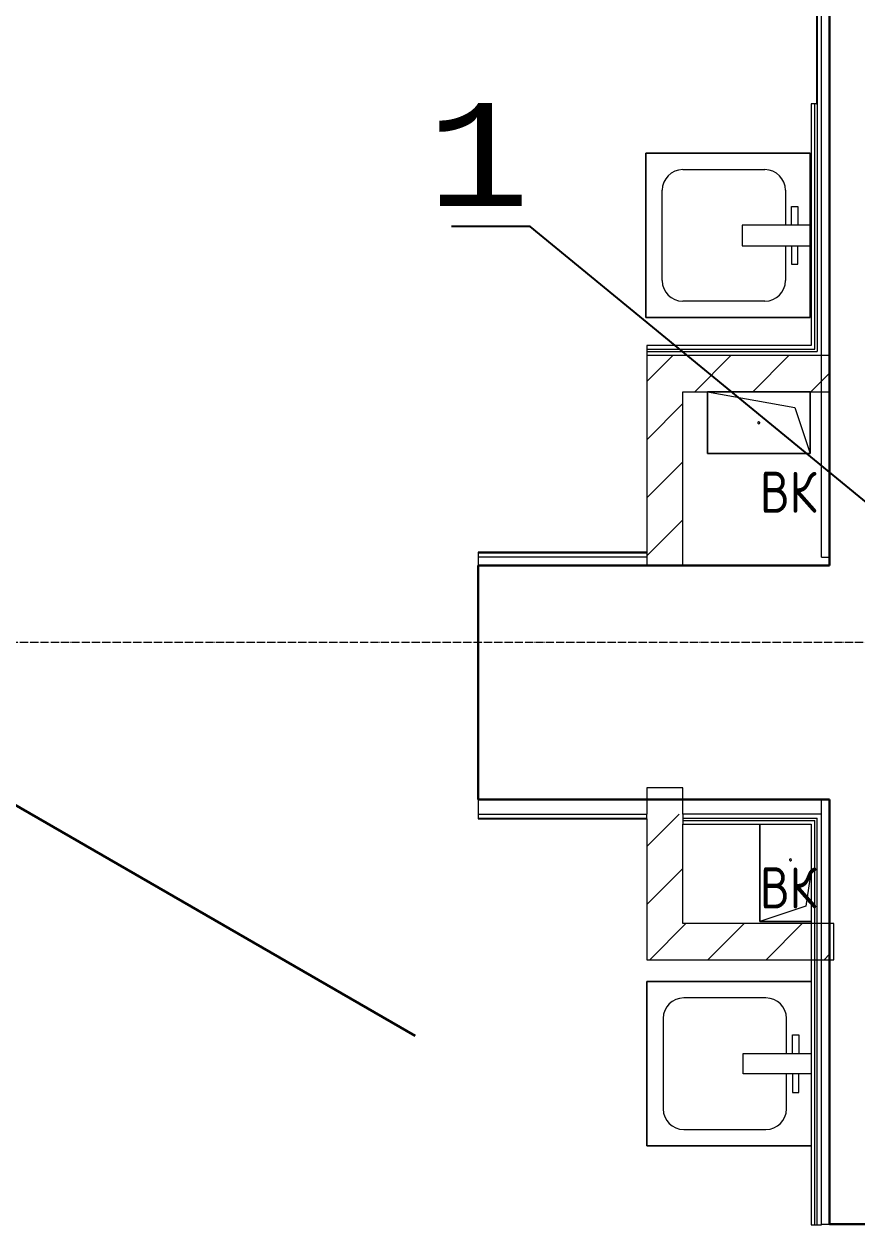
# Model space of a CAD drawing. Header units: millimetres. Extents: x -42533 to 645315, y 3457 to 82611.
# Drawn here: x 414335 to 416363, y 45472 to 48395 of the extents above; entities that cross this region are included whole.
import ezdxf
from ezdxf import colors
from ezdxf.entities.mleader import LeaderData, LeaderLine
from ezdxf.math import Vec2, Vec3

# ---------------------------------------------------------------- set-up
doc = ezdxf.new("R2010")
doc.units = ezdxf.units.MM
doc.linetypes.add('ADSK_Линия сетки', pattern=[25, 20, -2.5, 0, -2.5])
for name, color, linetype, lineweight in [('Аннотация', 7, 'Continuous', 18), ('Двери', 7, 'Continuous', 9), ('Обобщенные модели', 7, 'Continuous', 18), ('Оси', 253, 'Continuous', 9), ('Сантехника', 7, 'Continuous', 18), ('Стены внутренние', 7, 'Continuous', 18), ('Стены несущие', 7, 'Continuous', 30), ('Стены отделка', 7, 'Continuous', 30), ('Стены штриховка', 7, 'Continuous', 9), ('ШТРИХОВКА', 252, 'Continuous', 15)]:
    doc.layers.add(name, color=color, linetype=linetype, lineweight=lineweight)
doc.layers.add('ЭОМ_Лотки рабочие', color=5, linetype='Continuous')
doc.styles.add('GOST Common_4', font='GOST_Common.ttf', dxfattribs={"width": 0.9, "height": 200})
doc.styles.get("Standard").update_dxf_attribs({"font": 'arial.ttf'})
pattern_1 = [(45, (591.94, 243.9), (-70.7107, 70.7107), [])]

# ---------------------------------------------------------------- blocks, each defined once
blk = doc.blocks.new('План 4 этажа')
at = {"layer": 'Стены внутренние', "lineweight": 9}
h = blk.add_hatch(dxfattribs=at)
h.set_pattern_fill('FP_19', color=8, style=0, pattern_type=2)
h.set_pattern_definition(pattern_1)
h.paths.add_polyline_path([(-155.061, 21184.037), (201.939, 21184.037), (201.939, 21272.037), (-243.061, 21272.037), (-243.061, 21184.037)])
h = blk.add_hatch(dxfattribs=at)
h.set_pattern_fill('FP_19', color=8, style=0, pattern_type=2)
h.set_pattern_definition(pattern_1)
h.paths.add_polyline_path([(-155.061, 20761.605), (-155.061, 21184.037), (-243.061, 21184.037), (-243.061, 20761.605)])
h = blk.add_hatch(dxfattribs=at)
h.set_pattern_fill('FP_19', color=8, style=0, pattern_type=2)
h.set_pattern_definition(pattern_1)
h.paths.add_polyline_path([(-243.061, 19890.037), (-155.061, 19890.037), (-155.061, 20156.605), (-243.061, 20156.602), (-243.061, 19971.845)])
h = blk.add_hatch(dxfattribs=at)
h.set_pattern_fill('FP_19', color=8, style=0, pattern_type=2)
h.set_pattern_definition(pattern_1)
h.paths.add_polyline_path([(201.939, 19802.037), (201.939, 19890.037), (-243.061, 19890.037), (-243.061, 19802.037), (86.658, 19802.037)])
at = {"layer": 'Двери', "color": 8, "lineweight": 30}
blk.add_line((-1803.061, 20191.605), (-807.131, 19616.605), dxfattribs=at)
at = {"layer": 'Обобщенные модели', "color": 8}
for p, q in [((-95.462, 21033.605), (-95.462, 21183.605)), ((-95.462, 21183.605), (154.538, 21183.605)), ((-95.462, 21183.605), (117.038, 21146.105)), ((154.538, 21183.605), (-95.462, 21183.605)), ((-95.462, 21183.605), (-95.462, 21033.605)), ((154.538, 21183.605), (154.538, 21033.605)), ((154.538, 21033.605), (154.538, 21183.605)), ((117.038, 21146.105), (154.538, 21033.605)), ((154.538, 21033.605), (-95.462, 21033.605)), ((-95.462, 21033.605), (154.538, 21033.605)), ((31.939, 19894.995), (31.939, 20131.602)), ((31.939, 20131.602), (31.939, 19894.995)), ((156.939, 20019.995), (144.439, 19932.495)), ((144.439, 19932.495), (31.939, 19894.995)), ((156.939, 19894.995), (31.939, 19894.995)), ((31.939, 19894.995), (156.939, 19894.995))]:
    blk.add_line(p, q, dxfattribs=at)
for centre, start, end in [((29.538, 21108.605), 90, 270), ((29.538, 21108.605), 105, 180), ((29.538, 21108.605), 210, 270), ((29.538, 21108.605), 270, 90), ((29.538, 21108.605), 330, 75), ((106.939, 20044.995), 0, 180), ((106.939, 20044.995), 120, 180), ((106.939, 20044.995), 15, 90), ((106.939, 20044.995), 180, 0), ((106.939, 20044.995), 240, 345)]:
    blk.add_arc(centre, 2.5, start, end, dxfattribs=at)
at = {"layer": 'Оси', "color": 8, "linetype": 'ADSK_Линия сетки'}
blk.add_line((-10052.178, 20574.489), (56511.792, 20574.489), dxfattribs=at)
at = {"layer": 'Сантехника', "color": 8}
for p, q in [((154.538, 21764.537), (-245.462, 21764.537)), ((-245.462, 21764.537), (-245.462, 21364.537)), ((-245.462, 21764.537), (154.538, 21764.537)), ((-245.462, 21364.537), (-245.462, 21764.537)), ((154.538, 21364.537), (154.538, 21764.537)), ((154.538, 21764.537), (154.538, 21364.537)), ((-155.463, 21724.537), (44.539, 21724.537)), ((-205.463, 21454.538), (-205.463, 21674.537)), ((94.539, 21674.537), (94.539, 21589.537)), ((109.538, 21634.537), (124.538, 21634.537)), ((109.538, 21589.537), (109.538, 21634.537)), ((124.538, 21634.537), (124.538, 21589.537)), ((154.538, 21589.537), (-10.475, 21589.537)), ((-10.475, 21589.537), (-10.475, 21539.537)), ((-10.475, 21539.537), (154.538, 21539.537)), ((94.539, 21539.537), (94.539, 21454.538)), ((109.538, 21539.537), (109.538, 21494.537)), ((124.538, 21494.537), (124.538, 21539.537)), ((109.538, 21494.537), (124.538, 21494.537)), ((44.539, 21404.538), (-155.463, 21404.538)), ((-245.462, 21364.537), (154.538, 21364.537)), ((154.538, 21364.537), (-245.462, 21364.537)), ((-243.061, 19349.102), (-243.061, 19749.102)), ((-243.061, 19749.102), (156.939, 19749.102)), ((-243.061, 19749.102), (-243.061, 19349.102)), ((156.939, 19749.102), (-243.061, 19749.102)), ((46.94, 19709.101), (-153.061, 19709.101)), ((-203.061, 19659.101), (-203.061, 19439.102)), ((96.94, 19574.102), (96.94, 19659.101)), ((111.939, 19619.102), (126.939, 19619.102)), ((111.939, 19574.102), (111.939, 19619.102)), ((126.939, 19619.102), (126.939, 19574.102)), ((-8.074, 19574.102), (156.939, 19574.102)), ((-8.074, 19524.101), (-8.074, 19574.102)), ((156.939, 19524.101), (-8.074, 19524.101)), ((96.94, 19439.102), (96.94, 19524.101)), ((111.939, 19524.101), (111.939, 19479.102)), ((126.939, 19479.102), (126.939, 19524.101)), ((111.939, 19479.102), (126.939, 19479.102)), ((-153.061, 19389.102), (46.94, 19389.102)), ((156.939, 19349.102), (-243.061, 19349.102)), ((-243.061, 19349.102), (156.939, 19349.102))]:
    blk.add_line(p, q, dxfattribs=at)
for centre, start, end in [((-155.463, 21674.537), 90, 180), ((44.539, 21674.537), 0, 90), ((-155.463, 21454.538), 180, 270), ((44.539, 21454.538), 270, 0), ((-153.061, 19659.101), 90, 180), ((46.94, 19659.101), 0, 90), ((-153.061, 19439.102), 180, 270), ((46.94, 19439.102), 270, 0)]:
    blk.add_arc(centre, 50, start, end, dxfattribs=at)
at = {"layer": 'Стены несущие', "color": 8}
for p, q in [((201.939, 20761.605), (201.939, 25837.902)), ((-653.061, 20761.605), (-653.061, 20191.605)), ((201.939, 20761.605), (-653.061, 20761.605)), ((201.939, 20191.605), (-653.061, 20191.605)), ((201.939, 20191.605), (201.939, 19158.229)), ((201.939, 19158.229), (711.939, 19158.229))]:
    blk.add_line(p, q, dxfattribs=at)
at = {"layer": 'Стены отделка', "color": 8, "lineweight": 9}
for p, q in [((169.939, 25837.902), (169.939, 21884.537)), ((181.939, 22078.902), (181.939, 23478.902)), ((156.939, 21884.537), (156.939, 21297.037)), ((169.939, 21884.537), (156.939, 21884.537)), ((181.939, 20781.605), (181.939, 21884.537)), ((156.939, 21297.037), (-243.061, 21297.037)), ((-243.061, 21297.037), (-243.061, 20761.605)), ((201.939, 21272.037), (-243.061, 21272.037)), ((-155.061, 20761.605), (-155.061, 21184.037)), ((-155.061, 21184.037), (201.939, 21184.037)), ((-653.061, 20793.605), (-653.061, 20761.605)), ((-243.061, 20793.605), (-653.061, 20793.605)), ((181.939, 20781.605), (201.939, 20781.605)), ((-243.061, 20220.037), (-243.061, 20156.605)), ((-155.061, 20220.037), (-243.061, 20220.037)), ((-155.061, 20156.602), (-155.061, 20220.037)), ((-653.061, 20191.605), (-653.061, 20144.605)), ((181.939, 19156.602), (181.939, 20191.605)), ((-653.061, 20144.605), (-243.061, 20144.605)), ((-243.061, 20144.605), (-243.061, 19802.037)), ((181.939, 20156.602), (-155.061, 20156.602)), ((-155.061, 20131.602), (156.939, 20131.602)), ((-155.061, 19890.037), (-155.061, 20131.602)), ((156.939, 20131.602), (156.939, 19156.602)), ((211.939, 19890.037), (-155.061, 19890.037)), ((211.939, 19802.037), (211.939, 19890.037)), ((-243.061, 19802.037), (211.939, 19802.037)), ((156.939, 19156.602), (181.939, 19156.602)), ((181.939, 19158.229), (201.939, 19158.229))]:
    blk.add_line(p, q, dxfattribs=at)
at = {"layer": 'Стены штриховка', "color": 8}
for p, q in [((171.939, 25837.902), (171.939, 21282.037)), ((181.939, 21884.537), (181.939, 22078.902)), ((165.939, 21288.037), (165.939, 21884.537)), ((169.939, 21884.537), (171.939, 21884.537)), ((-243.061, 21288.037), (165.939, 21288.037)), ((-243.061, 21282.037), (171.939, 21282.037)), ((-243.061, 20791.605), (-653.061, 20791.605)), ((-243.061, 20781.605), (-653.061, 20781.605)), ((-653.061, 20156.605), (-243.061, 20156.605)), ((-653.061, 20146.605), (-243.061, 20146.605)), ((-243.061, 20144.605), (-243.061, 20156.605)), ((-155.061, 20156.602), (-155.061, 20131.602)), ((-155.061, 20146.602), (171.939, 20146.602)), ((-155.061, 20140.602), (165.939, 20140.602)), ((165.939, 19156.602), (165.939, 20140.602)), ((171.939, 19156.602), (171.939, 20146.602))]:
    blk.add_line(p, q, dxfattribs=at)
at = {"layer": 'Аннотация', "color": 8, "lineweight": 9, "char_height": 100, "width": 156.348, "attachment_point": 1, "line_spacing_factor": 1.022766, "style": 'GOST Common_4'}
for insert in [(32.478, 20989.703), (32.478, 20027.061)]:
    blk.add_mtext('\\pxt3.6,7.2,10.8,14.4,18,21.6,25.2,28.8,32.4,36,39.6,43.2,46.8,50.4,54,57.6,61.2,64.8,68.4,72,75.6,79.2,82.8,86.4,90,93.6,97.2,100.8,104.4,108,111.6,115.2;{ВК}', dxfattribs=dict(at, insert=insert))

msp = doc.modelspace()

# ---------------------------------------------------------------- block references
at = {"layer": 'ШТРИХОВКА'}
msp.add_blockref('План 4 этажа', (416094.2, 26315.8), dxfattribs=at)

# ---------------------------------------------------------------- leaders
at = {"layer": 'ЭОМ_Лотки рабочие', "color": 7}
ml = msp.add_multileader_mtext('Standard', dxfattribs=at)
ml.set_content('{\\fISOCTEUR|b0|i0|c204|p49;1}', color=7)
ml.set_leader_properties()
ml.build(insert=Vec2(0, 0))
ml.multileader.update_dxf_attribs({"text_right_attachment_type": 6, "dogleg_length": 0.36, "arrow_head_size": 0.18})
ctx = ml.context
ctx.base_point, ctx.char_height, ctx.arrow_head_size, ctx.landing_gap_size, ctx.plane_origin = Vec3(415491.6, 48077.2), 250, 0.18, 0.09, Vec3(416934.9, 47498.7)
ctx.right_attachment, ctx.text_align_type = 6, 2
notes = []
notes.append((ctx, [(0, (1, 1, 0), (415567.1, 47902.2), (-1, 0), 0.36, [(0, [(416516, 47123.1)], 0, [])])]))
ctx.mtext.insert, ctx.mtext.alignment, ctx.mtext.flow_direction = Vec3(415566.7, 48202.2), 3, 5
for ctx, leaders in notes:
    for number, flags, end, landing, length, lines in leaders:
        leader = LeaderData()
        leader.index, (leader.has_last_leader_line, leader.has_dogleg_vector, leader.attachment_direction) = number, flags
        leader.last_leader_point, leader.dogleg_vector, leader.dogleg_length = Vec3(end), Vec3(landing), length
        for number, points, colour, breaks in lines:
            line = LeaderLine()
            line.index, line.vertices, line.color, line.breaks = number, Vec3.list(points), colors.encode_raw_color(colour), breaks
            leader.lines.append(line)
        ctx.leaders.append(leader)

doc.saveas('drawing.dxf')
